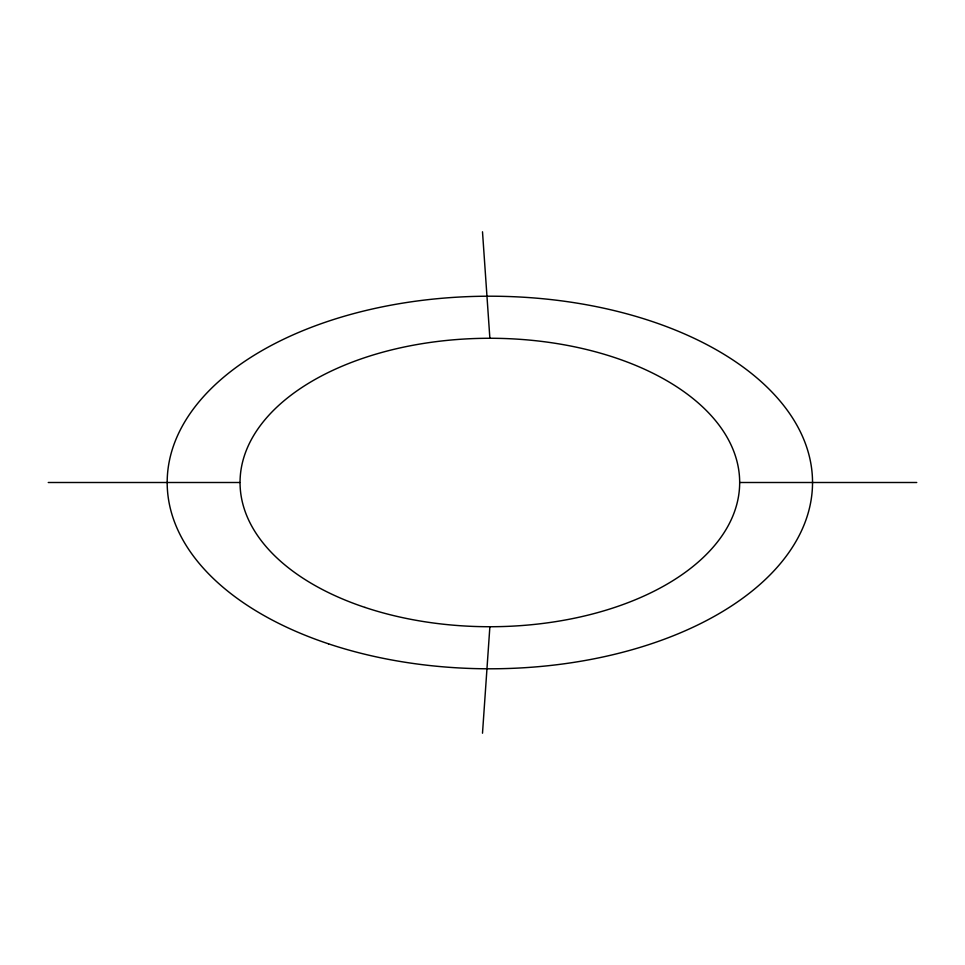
<?xml version="1.0" encoding="UTF-8"?>
<svg xmlns="http://www.w3.org/2000/svg" width="965" height="965" viewBox="0 0 965 965"><rect width="100%" height="100%" fill="white"/><g stroke="black" fill="none" stroke-linecap="round" stroke-linejoin="round"><path stroke-width="1.45" d="M482.5 733.207L489.858 626.973M48.25 482.5L239.609 482.5M740.107 482.5L916.75 482.5M482.5 231.793L489.858 338.015M328.522 643.836A322.672 186.293 0 0 0 812.53 482.5A322.672 186.293 0 0 0 328.522 321.164A322.672 186.293 0 0 0 328.522 643.836M364.951 607.407A249.814 144.231 0 0 0 739.673 482.5A249.814 144.231 0 0 0 364.951 357.593A249.814 144.231 0 0 0 364.951 607.407"/></g></svg>
